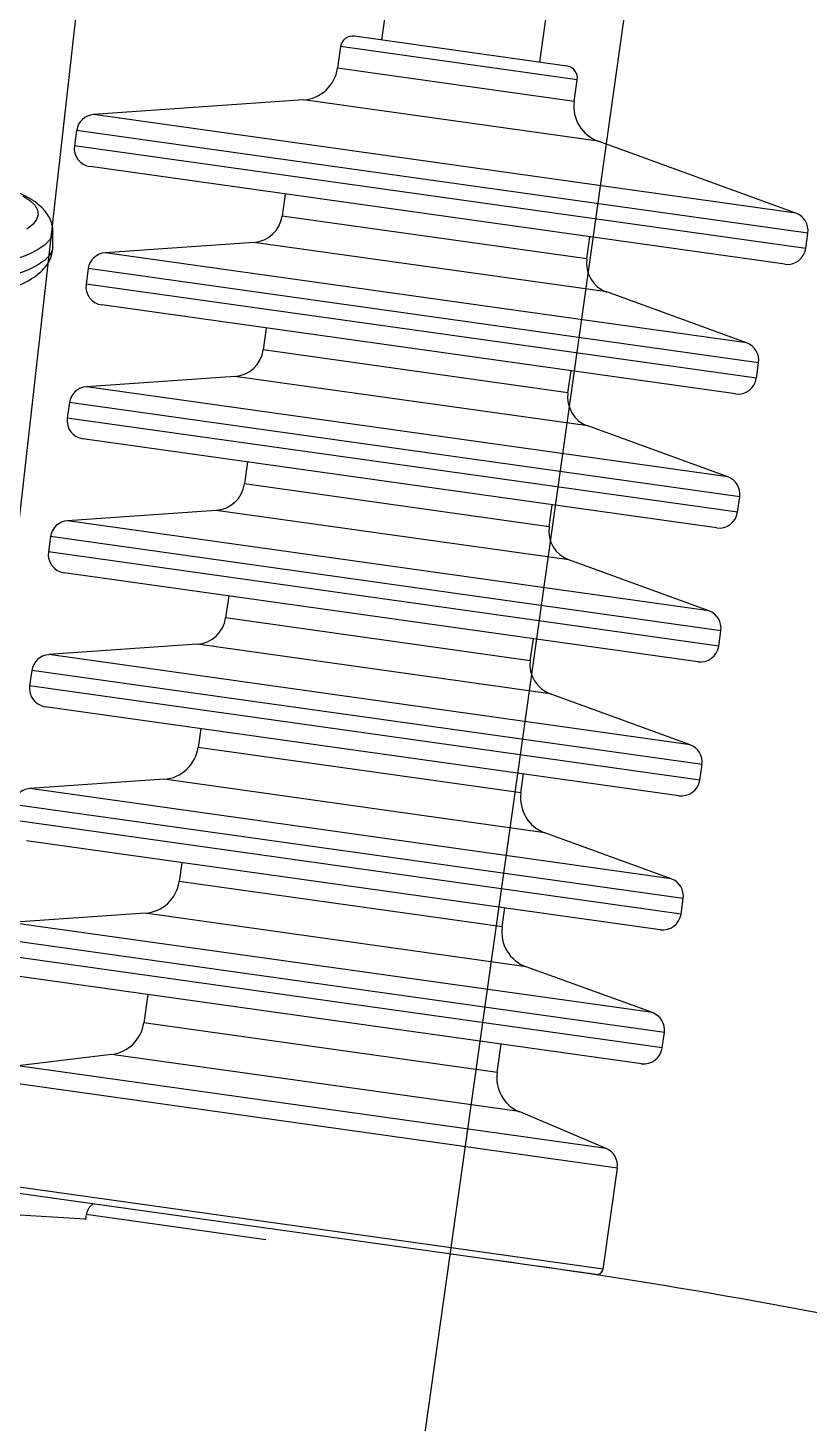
# Model space of a CAD drawing. Header units: millimetres. Extents: x 0 to 6631, y 0 to 4689.
# Drawn here: x 3508.6 to 3635.3, y 3843.9 to 4070.3 of the extents above; entities that cross this region are included whole.
import ezdxf

# ---------------------------------------------------------------- set-up
doc = ezdxf.new("R2010")
doc.units = ezdxf.units.MM
doc.header["$LTSCALE"] = 13
doc.linetypes.add('CENTERX2', pattern=[101.6, 63.5, -12.7, 12.7, -12.7])
for name, color, linetype in [('中心线', 1, 'CENTERX2'), ('几何体', 7, 'Continuous'), ('注释', 2, 'Continuous')]:
    doc.layers.add(name, color=color, linetype=linetype)
doc.styles.get("Standard").update_dxf_attribs({"font": 'gbenor.shx', "bigfont": 'gbcbig.shx'})
doc.dimstyles.new('SLDDIMSTYLE2', dxfattribs={"dimtxt": 0.18, "dimasz": 40.8, "dimexe": 0, "dimexo": 0.0625, "dimgap": 0, "dimtad": 0, "dimtih": 1, "dimtoh": 1, "dimdec": 0, "dimrnd": 1e-09, "dimzin": 0, "dimdsep": 46, "dimtxsty": 'Standard', "dimsah": 1, "dimcen": 0.09, "dimadec": 0, "dimazin": 0, "dimtfac": 40.8, "dimtdec": 0, "dimtofl": 0, "dimtmove": 0, "dimatfit": 3, "dimfxl": 1, "dimfrac": 2, "dimtolj": 1, "dimtzin": 0, "dimarcsym": 0})

msp = doc.modelspace()

# ---------------------------------------------------------------- linework, layer by layer
at = {"layer": '中心线'}
msp.add_line((3550.54, 3682.43), (3605.54, 4073.78), dxfattribs=at)
at = {"layer": '几何体'}
for p, q in [((3568.78, 4088.63), (3565.92, 4068.3)), ((3591.6, 4064.69), (3594.46, 4085.02)), ((3595.98, 4064.07), (3561.54, 4068.91)), ((3559.29, 4067.22), (3558.8, 4063.72)), ((3597.68, 4061.82), (3559.29, 4067.22)), ((3597.19, 4058.32), (3558.8, 4063.72)), ((3597.19, 4058.32), (3597.68, 4061.82)), ((3553.29, 4058.58), (3519.27, 4056.2)), ((3601.07, 4051.87), (3553.29, 4058.58)), ((3633.11, 4040.2), (3519.27, 4056.2)), ((3516.51, 4053.63), (3516.16, 4051.13)), ((3635.05, 4036.97), (3516.51, 4053.63)), ((3633.11, 4040.2), (3601.07, 4051.87)), ((3634.7, 4034.47), (3516.16, 4051.13)), ((3631.32, 4031.92), (3518.71, 4047.75)), ((3550.32, 4043.3), (3549.82, 4039.74)), ((3599.21, 4032.8), (3549.82, 4039.74)), ((3512.66, 4034.74), (3512.66, 4037.23)), ((3599.21, 4032.8), (3599.71, 4036.36)), ((3634.7, 4034.47), (3635.05, 4036.97)), ((3545.23, 4035.46), (3521.15, 4033.78)), ((3625.12, 4019.16), (3521.15, 4033.78)), ((3602.44, 4027.42), (3545.23, 4035.46)), ((3518.4, 4031.21), (3518.05, 4028.7)), ((3627.06, 4015.94), (3518.4, 4031.21)), ((3626.71, 4013.43), (3518.05, 4028.7)), ((3625.12, 4019.16), (3602.44, 4027.42)), ((3623.33, 4010.88), (3520.59, 4025.32)), ((3547.26, 4021.57), (3546.76, 4018.01)), ((3596.16, 4011.07), (3546.76, 4018.01)), ((3626.71, 4013.43), (3627.06, 4015.94)), ((3542.17, 4013.73), (3518.1, 4012.04)), ((3599.39, 4005.69), (3542.17, 4013.73)), ((3596.16, 4011.07), (3596.66, 4014.63)), ((3622.07, 3997.43), (3518.1, 4012.04)), ((3515.34, 4009.47), (3514.99, 4006.97)), ((3624.01, 3994.2), (3515.34, 4009.47)), ((3623.65, 3991.7), (3514.99, 4006.97)), ((3622.07, 3997.43), (3599.39, 4005.69)), ((3620.27, 3989.15), (3517.54, 4003.59)), ((3544.21, 3999.84), (3543.71, 3996.28)), ((3593.1, 3989.33), (3543.71, 3996.28)), ((3593.1, 3989.33), (3593.6, 3992.9)), ((3623.65, 3991.7), (3624.01, 3994.2)), ((3539.12, 3991.99), (3515.04, 3990.31)), ((3596.33, 3983.95), (3539.12, 3991.99)), ((3619.01, 3975.7), (3515.04, 3990.31)), ((3512.29, 3987.74), (3511.94, 3985.24)), ((3620.95, 3972.47), (3512.29, 3987.74)), ((3620.6, 3969.96), (3511.94, 3985.24)), ((3619.01, 3975.7), (3596.33, 3983.95)), ((3617.22, 3967.42), (3514.48, 3981.86)), ((3541.16, 3978.11), (3540.66, 3974.54)), ((3590.05, 3967.6), (3540.66, 3974.54)), ((3620.6, 3969.96), (3620.95, 3972.47)), ((3536.06, 3970.26), (3511.99, 3968.58)), ((3593.28, 3962.22), (3536.06, 3970.26)), ((3590.05, 3967.6), (3590.55, 3971.17)), ((3615.96, 3953.97), (3511.99, 3968.58)), ((3509.24, 3966.01), (3508.88, 3963.5)), ((3617.9, 3950.74), (3509.24, 3966.01)), ((3617.54, 3948.23), (3508.88, 3963.5)), ((3615.96, 3953.97), (3593.28, 3962.22)), ((3614.16, 3945.68), (3511.43, 3960.12)), ((3536.62, 3956.58), (3536.19, 3953.5)), ((3588.54, 3946.15), (3536.19, 3953.5)), ((3617.54, 3948.23), (3617.9, 3950.74)), ((3530.68, 3948.37), (3508.94, 3946.85)), ((3592.42, 3939.69), (3530.68, 3948.37)), ((3588.54, 3946.15), (3588.98, 3949.22)), ((3612.9, 3932.23), (3508.94, 3946.85)), ((3614.84, 3929.01), (3506.18, 3944.28)), ((3614.49, 3926.5), (3505.83, 3941.77)), ((3611.11, 3923.95), (3508.38, 3938.39)), ((3612.9, 3932.23), (3592.42, 3939.69)), ((3533.57, 3934.85), (3533.13, 3931.77)), ((3585.49, 3924.41), (3533.13, 3931.77)), ((3585.49, 3924.41), (3585.92, 3927.49)), ((3614.49, 3926.5), (3614.84, 3929.01)), ((3609.85, 3910.5), (3507.21, 3924.93)), ((3527.62, 3926.63), (3507.41, 3925.22)), ((3589.37, 3917.96), (3527.62, 3926.63)), ((3611.79, 3907.27), (3504.96, 3922.29)), ((3611.44, 3904.77), (3502.77, 3920.04)), ((3608.06, 3902.22), (3505.32, 3916.66)), ((3609.85, 3910.5), (3589.37, 3917.96)), ((3528.04, 3913.47), (3527.39, 3908.84)), ((3584.69, 3900.79), (3527.39, 3908.84)), ((3611.44, 3904.77), (3611.79, 3907.27)), ((3584.69, 3900.79), (3585.34, 3905.41)), ((3522.19, 3903.73), (3506.99, 3901.87)), ((3588.27, 3894.45), (3522.19, 3903.73)), ((3602.37, 3888.46), (3506.99, 3901.87)), ((3604.17, 3885.29), (3504.39, 3899.31)), ((3602.37, 3888.46), (3588.27, 3894.45)), ((3601.86, 3868.88), (3604.17, 3885.29)), ((3601.86, 3868.88), (3503.18, 3882.75)), ((3600.73, 3868.03), (3503.18, 3881.74)), ((3517.97, 3877.02), (3503.18, 3877.89)), ((3518.08, 3877.75), (3517.96, 3876.91)), ((3547.17, 3873.67), (3518.08, 3877.75))]:
    msp.add_line(p, q, dxfattribs=at)
at = {"layer": '几何体', "flags": 128}
for points in [[(3507.78, 4043.03), (3508.93, 4042.27), (3509.73, 4041.5), (3510.18, 4040.72), (3510.28, 4039.94), (3510.03, 4039.15), (3509.42, 4038.38), (3508.46, 4037.61)], [(3512.66, 4037.2), (3512.56, 4036.61), (3512.11, 4035.82), (3511.31, 4035.03), (3510.17, 4034.26), (3508.7, 4033.51), (3506.89, 4032.78), (3504.77, 4032.07), (3502.34, 4031.4), (3499.63, 4030.75), (3496.63, 4030.15), (3493.39, 4029.59), (3489.9, 4029.07), (3486.19, 4028.6), (3482.29, 4028.18), (3478.22, 4027.82), (3474, 4027.51), (3469.65, 4027.26), (3465.2, 4027.06), (3460.68, 4026.93), (3456.12, 4026.85), (3451.54, 4026.84), (3446.96, 4026.89), (3442.42, 4026.99)], [(3512.66, 4034.74), (3512.56, 4034.12), (3512.11, 4033.32), (3511.31, 4032.54), (3510.17, 4031.77), (3508.7, 4031.02), (3506.89, 4030.28), (3504.77, 4029.58), (3502.34, 4028.9), (3499.63, 4028.26), (3496.63, 4027.66), (3493.39, 4027.1), (3489.9, 4026.58), (3486.19, 4026.11), (3482.29, 4025.69), (3478.22, 4025.33), (3474, 4025.02), (3469.65, 4024.76), (3465.2, 4024.57), (3460.68, 4024.43), (3456.12, 4024.36), (3451.54, 4024.34), (3446.96, 4024.39), (3442.42, 4024.5)]]:
    msp.add_lwpolyline(points, dxfattribs=at)
at = {"layer": '几何体'}
for centre, radius, start, end in [((3561.27, 4066.94), 2, 82, 172), ((3552.87, 4064.55), 5.99, 274, 352), ((3595.7, 4062.1), 2, 352, 82), ((3603.11, 4057.49), 5.99, 172, 250), ((3519.48, 4053.22), 2.99, 94, 172), ((3519.12, 4050.71), 2.99, 172, 262), ((3632.09, 4037.39), 2.99, 352, 70), ((3544.88, 4040.43), 4.99, 274, 352), ((3521.36, 4030.79), 2.99, 94, 172), ((3631.74, 4034.88), 2.99, 262, 352), ((3604.15, 4032.1), 4.99, 172, 250), ((3521.01, 4028.28), 2.99, 172, 262), ((3541.82, 4018.7), 4.99, 274, 352), ((3624.1, 4016.35), 2.99, 352, 70), ((3623.74, 4013.84), 2.99, 262, 352), ((3518.31, 4009.06), 2.99, 94, 172), ((3601.09, 4010.37), 4.99, 172, 250), ((3517.96, 4006.55), 2.99, 172, 262), ((3621.04, 3994.62), 2.99, 352, 70), ((3538.77, 3996.97), 4.99, 274, 352), ((3620.69, 3992.11), 2.99, 262, 352), ((3515.25, 3987.33), 2.99, 94, 172), ((3598.04, 3988.64), 4.99, 172, 250), ((3514.9, 3984.82), 2.99, 172, 262), ((3535.72, 3975.24), 4.99, 274, 352), ((3617.99, 3972.89), 2.99, 352, 70), ((3512.2, 3965.59), 2.99, 94, 172), ((3617.64, 3970.38), 2.99, 262, 352), ((3594.99, 3966.91), 4.99, 172, 250), ((3511.85, 3963.09), 2.99, 172, 262), ((3530.26, 3954.34), 5.99, 274, 352), ((3614.93, 3951.16), 2.99, 352, 70), ((3614.58, 3948.65), 2.99, 262, 352), ((3509.14, 3943.86), 2.99, 94, 140.1314), ((3594.47, 3945.31), 5.99, 172, 250), ((3527.21, 3932.61), 5.99, 274, 352), ((3611.88, 3929.42), 2.99, 352, 70), ((3611.53, 3926.92), 2.99, 262, 352), ((3591.42, 3923.58), 5.99, 172, 250), ((3608.83, 3907.69), 2.99, 352, 70), ((3521.46, 3909.67), 5.99, 277, 352), ((3608.47, 3905.18), 2.99, 262, 352), ((3590.61, 3899.95), 5.99, 172, 247), ((3601.2, 3885.71), 2.99, 352, 67), ((3452.81, 2898.95), 980.24, 74.58258, 82.37225), ((3600.87, 3869.02), 0.998, 262, 352)]:
    msp.add_arc(centre, radius, start, end, dxfattribs=at)
for points, knots in [([(3512.66, 4037.16), (3512.66, 4037.16), (3512.71, 4037.57), (3512.54, 4038.41), (3512.13, 4039.52), (3511.47, 4040.51), (3510.59, 4041.41), (3509.42, 4042.3), (3507.89, 4043.16), (3506, 4044), (3503.79, 4044.78), (3501.91, 4045.35), (3500.67, 4045.65), (3500.34, 4045.73)], [0, 0, 0, 0, 0.001603, 0.080359, 0.158252, 0.239665, 0.330496, 0.437127, 0.5624, 0.696479, 0.8268, 0.953453, 1, 1, 1, 1]), ([(3442.84, 4022.02), (3443.58, 4022), (3445.73, 4021.94), (3449.32, 4021.88), (3453.6, 4021.86), (3457.87, 4021.9), (3462.12, 4021.99), (3466.32, 4022.14), (3470.44, 4022.34), (3474.48, 4022.6), (3478.39, 4022.9), (3482.17, 4023.26), (3485.8, 4023.67), (3489.25, 4024.12), (3492.52, 4024.62), (3495.58, 4025.17), (3498.42, 4025.76), (3501.04, 4026.39), (3503.43, 4027.07), (3505.58, 4027.8), (3507.5, 4028.61), (3509.14, 4029.48), (3510.44, 4030.41), (3511.42, 4031.38), (3512.1, 4032.4), (3512.56, 4033.5), (3512.63, 4034.28), (3512.66, 4034.66)], [0, 0, 0, 0, 0.022247, 0.064544, 0.10684, 0.149135, 0.191433, 0.233739, 0.27606, 0.318403, 0.360776, 0.403191, 0.445662, 0.488205, 0.530845, 0.573616, 0.616568, 0.659772, 0.703344, 0.747463, 0.792423, 0.838682, 0.881396, 0.91655, 0.946677, 0.974159, 1, 1, 1, 1]), ([(3519.23, 3879.49), (3519.08, 3879.39), (3518.78, 3879.18), (3518.31, 3878.62), (3518.17, 3878.09), (3518.08, 3877.75)], [0, 0, 0, 0, 0.249504, 0.517209, 1, 1, 1, 1])]:
    msp.add_open_spline(points, degree=3, knots=knots, dxfattribs=at)

# ---------------------------------------------------------------- leaders
at = {"layer": '注释'}
msp.add_leader([(3452.81, 3508.19), (3522.42, 4125.27)], dimstyle='SLDDIMSTYLE2', dxfattribs=at)

doc.saveas('drawing.dxf')
